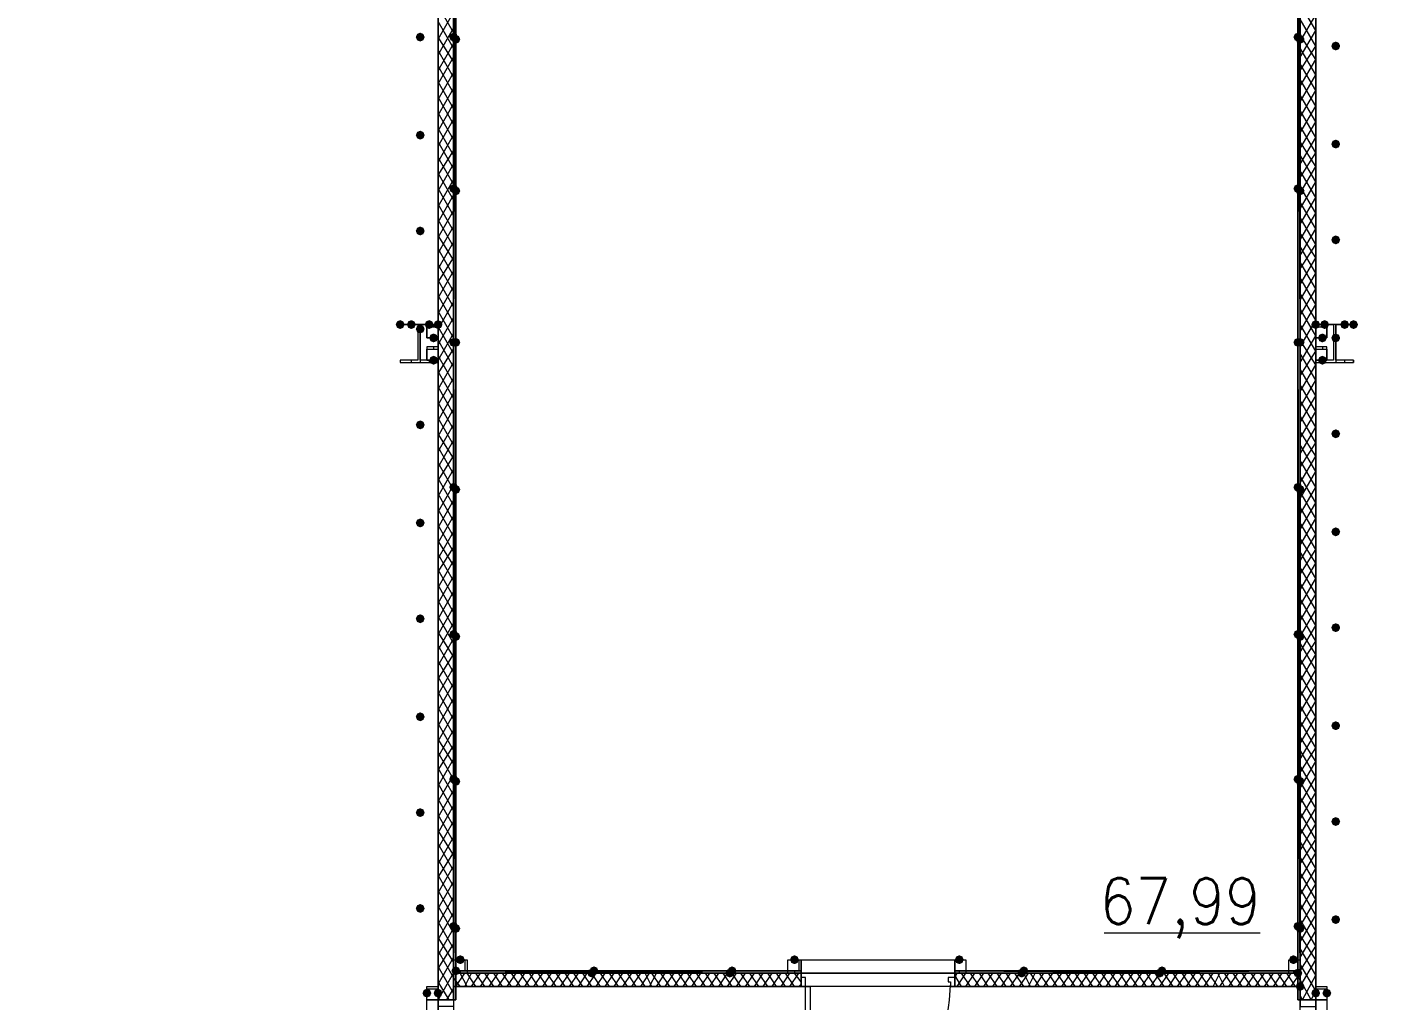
# Model space of a CAD drawing. Header units: millimetres. Extents: x 0 to 420, y 0 to 297.
# Drawn here: x 235.78 to 261.49, y 145.61 to 164.11 of the extents above; entities that cross this region are included whole.
import ezdxf

# ---------------------------------------------------------------- set-up
doc = ezdxf.new("R2010")
doc.units = ezdxf.units.MM
doc.styles.get("Standard").update_dxf_attribs({"font": 'STANDARD'})

msp = doc.modelspace()

# ---------------------------------------------------------------- hatches: boundary and pattern name
h = msp.add_hatch(color=7)
h.paths.add_polyline_path([(243.924667, 169.714333), (243.882333, 169.714333), (243.924667, 158.115)], flags=0)
h.paths.add_polyline_path([(243.882333, 169.714333), (243.924667, 158.115), (243.882333, 158.115)], flags=0)
h = msp.add_hatch(color=7)
h.paths.add_polyline_path([(259.969, 169.714333), (259.926667, 169.714333), (259.969, 158.115)], flags=0)
h.paths.add_polyline_path([(259.926667, 169.714333), (259.969, 158.115), (259.926667, 158.115)], flags=0)
for color, points in [(7, [(243.332, 163.914667), (243.307129, 163.854871), (243.247333, 163.83), (243.187537, 163.854871), (243.162667, 163.914667), (243.187537, 163.974462), (243.247333, 163.999333), (243.307129, 163.974463)]), (254, [(243.967, 163.914667), (243.942129, 163.854871), (243.882333, 163.83), (243.822538, 163.854871), (243.797667, 163.914667), (243.822537, 163.974462), (243.882333, 163.999333), (243.942129, 163.974463)]), (254, [(244.009333, 163.872333), (243.984463, 163.812537), (243.924667, 163.787667), (243.864871, 163.812537), (243.84, 163.872333), (243.864871, 163.932129), (243.924667, 163.957), (243.984462, 163.932129)]), (254, [(260.011333, 163.914667), (259.986463, 163.854871), (259.926667, 163.83), (259.866871, 163.854871), (259.842, 163.914667), (259.866871, 163.974462), (259.926667, 163.999333), (259.986462, 163.974463)]), (254, [(260.053667, 163.872333), (260.028796, 163.812537), (259.969, 163.787667), (259.909204, 163.812537), (259.884333, 163.872333), (259.909204, 163.932129), (259.969, 163.957), (260.028796, 163.932129)]), (7, [(260.731, 163.745333), (260.706129, 163.685537), (260.646333, 163.660667), (260.586538, 163.685537), (260.561667, 163.745333), (260.586537, 163.805129), (260.646333, 163.83), (260.706129, 163.805129)]), (7, [(243.332, 162.052), (243.307129, 161.992204), (243.247333, 161.967333), (243.187537, 161.992204), (243.162667, 162.052), (243.187537, 162.111796), (243.247333, 162.136667), (243.307129, 162.111796)]), (7, [(260.731, 161.882667), (260.706129, 161.822871), (260.646333, 161.798), (260.586538, 161.822871), (260.561667, 161.882667), (260.586537, 161.942462), (260.646333, 161.967333), (260.706129, 161.942463)]), (254, [(243.967, 161.036), (243.942129, 160.976204), (243.882333, 160.951333), (243.822538, 160.976204), (243.797667, 161.036), (243.822537, 161.095796), (243.882333, 161.120667), (243.942129, 161.095796)]), (254, [(244.009333, 160.993667), (243.984463, 160.933871), (243.924667, 160.909), (243.864871, 160.933871), (243.84, 160.993667), (243.864871, 161.053462), (243.924667, 161.078333), (243.984462, 161.053463)]), (254, [(260.011333, 161.036), (259.986463, 160.976204), (259.926667, 160.951333), (259.866871, 160.976204), (259.842, 161.036), (259.866871, 161.095796), (259.926667, 161.120667), (259.986462, 161.095796)]), (254, [(260.053667, 160.993667), (260.028796, 160.933871), (259.969, 160.909), (259.909204, 160.933871), (259.884333, 160.993667), (259.909204, 161.053462), (259.969, 161.078333), (260.028796, 161.053463)]), (7, [(243.332, 160.231667), (243.307129, 160.171871), (243.247333, 160.147), (243.187537, 160.171871), (243.162667, 160.231667), (243.187537, 160.291462), (243.247333, 160.316333), (243.307129, 160.291463)]), (7, [(260.731, 160.062333), (260.706129, 160.002537), (260.646333, 159.977667), (260.586538, 160.002537), (260.561667, 160.062333), (260.586537, 160.122129), (260.646333, 160.147), (260.706129, 160.122129)]), (7, [(242.951, 158.453667), (242.926129, 158.393871), (242.866333, 158.369), (242.806538, 158.393871), (242.781667, 158.453667), (242.806537, 158.513462), (242.866333, 158.538333), (242.926129, 158.513463)]), (7, [(243.162667, 158.453667), (243.137796, 158.393871), (243.078, 158.369), (243.018204, 158.393871), (242.993333, 158.453667), (243.018204, 158.513462), (243.078, 158.538333), (243.137796, 158.513463)]), (7, [(243.332, 158.369), (243.307129, 158.309204), (243.247333, 158.284333), (243.187537, 158.309204), (243.162667, 158.369), (243.187537, 158.428796), (243.247333, 158.453667), (243.307129, 158.428796)]), (7, [(243.501333, 158.453667), (243.476462, 158.393871), (243.416667, 158.369), (243.356871, 158.393871), (243.332, 158.453667), (243.356871, 158.513462), (243.416667, 158.538333), (243.476462, 158.513463)]), (7, [(243.670667, 158.453667), (243.645796, 158.393871), (243.586, 158.369), (243.526204, 158.393871), (243.501333, 158.453667), (243.526204, 158.513462), (243.586, 158.538333), (243.645796, 158.513463)]), (7, [(260.35, 158.453667), (260.325129, 158.393871), (260.265333, 158.369), (260.205537, 158.393871), (260.180667, 158.453667), (260.205537, 158.513462), (260.265333, 158.538333), (260.325129, 158.513463)]), (7, [(260.519333, 158.453667), (260.494463, 158.393871), (260.434667, 158.369), (260.374871, 158.393871), (260.35, 158.453667), (260.374871, 158.513462), (260.434667, 158.538333), (260.494462, 158.513463)]), (7, [(260.900333, 158.453667), (260.875462, 158.393871), (260.815667, 158.369), (260.755871, 158.393871), (260.731, 158.453667), (260.755871, 158.513462), (260.815667, 158.538333), (260.875462, 158.513463)]), (7, [(261.069667, 158.453667), (261.044796, 158.393871), (260.985, 158.369), (260.925204, 158.393871), (260.900333, 158.453667), (260.925204, 158.513462), (260.985, 158.538333), (261.044796, 158.513463)]), (7, [(243.586, 158.199667), (243.561129, 158.139871), (243.501333, 158.115), (243.441538, 158.139871), (243.416667, 158.199667), (243.441537, 158.259462), (243.501333, 158.284333), (243.561129, 158.259463)]), (254, [(243.967, 158.115), (243.942129, 158.055204), (243.882333, 158.030333), (243.822538, 158.055204), (243.797667, 158.115), (243.822537, 158.174796), (243.882333, 158.199667), (243.942129, 158.174796)]), (254, [(244.009333, 158.115), (243.984463, 158.055204), (243.924667, 158.030333), (243.864871, 158.055204), (243.84, 158.115), (243.864871, 158.174796), (243.924667, 158.199667), (243.984462, 158.174796)]), (254, [(244.009333, 158.115), (243.984463, 158.055204), (243.924667, 158.030333), (243.864871, 158.055204), (243.84, 158.115), (243.864871, 158.174796), (243.924667, 158.199667), (243.984462, 158.174796)]), (254, [(260.011333, 158.115), (259.986463, 158.055204), (259.926667, 158.030333), (259.866871, 158.055204), (259.842, 158.115), (259.866871, 158.174796), (259.926667, 158.199667), (259.986462, 158.174796)]), (254, [(260.053667, 158.115), (260.028796, 158.055204), (259.969, 158.030333), (259.909204, 158.055204), (259.884333, 158.115), (259.909204, 158.174796), (259.969, 158.199667), (260.028796, 158.174796)]), (254, [(260.053667, 158.115), (260.028796, 158.055204), (259.969, 158.030333), (259.909204, 158.055204), (259.884333, 158.115), (259.909204, 158.174796), (259.969, 158.199667), (260.028796, 158.174796)]), (7, [(260.477, 158.199667), (260.452129, 158.139871), (260.392333, 158.115), (260.332538, 158.139871), (260.307667, 158.199667), (260.332537, 158.259462), (260.392333, 158.284333), (260.452129, 158.259463)]), (7, [(260.731, 158.199667), (260.706129, 158.139871), (260.646333, 158.115), (260.586538, 158.139871), (260.561667, 158.199667), (260.586537, 158.259462), (260.646333, 158.284333), (260.706129, 158.259463)]), (7, [(243.586, 157.776333), (243.561129, 157.716537), (243.501333, 157.691667), (243.441538, 157.716537), (243.416667, 157.776333), (243.441537, 157.836129), (243.501333, 157.861), (243.561129, 157.836129)]), (7, [(260.477, 157.776333), (260.452129, 157.716537), (260.392333, 157.691667), (260.332538, 157.716537), (260.307667, 157.776333), (260.332537, 157.836129), (260.392333, 157.861), (260.452129, 157.836129)]), (7, [(243.332, 156.548667), (243.307129, 156.488871), (243.247333, 156.464), (243.187537, 156.488871), (243.162667, 156.548667), (243.187537, 156.608462), (243.247333, 156.633333), (243.307129, 156.608463)]), (7, [(260.731, 156.379333), (260.706129, 156.319538), (260.646333, 156.294667), (260.586538, 156.319538), (260.561667, 156.379333), (260.586537, 156.439129), (260.646333, 156.464), (260.706129, 156.439129)]), (254, [(243.967, 155.363333), (243.942129, 155.303537), (243.882333, 155.278667), (243.822538, 155.303537), (243.797667, 155.363333), (243.822537, 155.423129), (243.882333, 155.448), (243.942129, 155.423129)]), (254, [(244.009333, 155.321), (243.984463, 155.261204), (243.924667, 155.236333), (243.864871, 155.261204), (243.84, 155.321), (243.864871, 155.380796), (243.924667, 155.405667), (243.984462, 155.380796)]), (254, [(260.011333, 155.363333), (259.986463, 155.303537), (259.926667, 155.278667), (259.866871, 155.303537), (259.842, 155.363333), (259.866871, 155.423129), (259.926667, 155.448), (259.986462, 155.423129)]), (254, [(260.053667, 155.321), (260.028796, 155.261204), (259.969, 155.236333), (259.909204, 155.261204), (259.884333, 155.321), (259.909204, 155.380796), (259.969, 155.405667), (260.028796, 155.380796)]), (7, [(243.332, 154.686), (243.307129, 154.626204), (243.247333, 154.601333), (243.187537, 154.626204), (243.162667, 154.686), (243.187537, 154.745796), (243.247333, 154.770667), (243.307129, 154.745796)]), (7, [(260.731, 154.516667), (260.706129, 154.456871), (260.646333, 154.432), (260.586538, 154.456871), (260.561667, 154.516667), (260.586537, 154.576462), (260.646333, 154.601333), (260.706129, 154.576463)]), (7, [(243.332, 152.865667), (243.307129, 152.805871), (243.247333, 152.781), (243.187537, 152.805871), (243.162667, 152.865667), (243.187537, 152.925462), (243.247333, 152.950333), (243.307129, 152.925463)]), (7, [(260.731, 152.696333), (260.706129, 152.636537), (260.646333, 152.611667), (260.586538, 152.636537), (260.561667, 152.696333), (260.586537, 152.756129), (260.646333, 152.781), (260.706129, 152.756129)]), (254, [(243.967, 152.569333), (243.942129, 152.509537), (243.882333, 152.484667), (243.822538, 152.509537), (243.797667, 152.569333), (243.822537, 152.629129), (243.882333, 152.654), (243.942129, 152.629129)]), (254, [(244.009333, 152.527), (243.984463, 152.467204), (243.924667, 152.442333), (243.864871, 152.467204), (243.84, 152.527), (243.864871, 152.586796), (243.924667, 152.611667), (243.984462, 152.586796)]), (254, [(260.011333, 152.569333), (259.986463, 152.509537), (259.926667, 152.484667), (259.866871, 152.509537), (259.842, 152.569333), (259.866871, 152.629129), (259.926667, 152.654), (259.986462, 152.629129)]), (254, [(260.053667, 152.527), (260.028796, 152.467204), (259.969, 152.442333), (259.909204, 152.467204), (259.884333, 152.527), (259.909204, 152.586796), (259.969, 152.611667), (260.028796, 152.586796)]), (7, [(243.332, 151.003), (243.307129, 150.943204), (243.247333, 150.918333), (243.187537, 150.943204), (243.162667, 151.003), (243.187537, 151.062796), (243.247333, 151.087667), (243.307129, 151.062796)]), (7, [(260.731, 150.833667), (260.706129, 150.773871), (260.646333, 150.749), (260.586538, 150.773871), (260.561667, 150.833667), (260.586537, 150.893462), (260.646333, 150.918333), (260.706129, 150.893463)]), (254, [(243.967, 149.817667), (243.942129, 149.757871), (243.882333, 149.733), (243.822538, 149.757871), (243.797667, 149.817667), (243.822537, 149.877462), (243.882333, 149.902333), (243.942129, 149.877463)]), (254, [(260.011333, 149.817667), (259.986463, 149.757871), (259.926667, 149.733), (259.866871, 149.757871), (259.842, 149.817667), (259.866871, 149.877462), (259.926667, 149.902333), (259.986462, 149.877463)]), (254, [(244.009333, 149.775333), (243.984463, 149.715537), (243.924667, 149.690667), (243.864871, 149.715537), (243.84, 149.775333), (243.864871, 149.835129), (243.924667, 149.86), (243.984462, 149.835129)]), (254, [(260.053667, 149.775333), (260.028796, 149.715537), (259.969, 149.690667), (259.909204, 149.715537), (259.884333, 149.775333), (259.909204, 149.835129), (259.969, 149.86), (260.028796, 149.835129)]), (7, [(243.332, 149.182667), (243.307129, 149.122871), (243.247333, 149.098), (243.187537, 149.122871), (243.162667, 149.182667), (243.187537, 149.242462), (243.247333, 149.267333), (243.307129, 149.242463)]), (7, [(260.731, 149.013333), (260.706129, 148.953537), (260.646333, 148.928667), (260.586538, 148.953537), (260.561667, 149.013333), (260.586537, 149.073129), (260.646333, 149.098), (260.706129, 149.073129)]), (7, [(243.332, 147.362333), (243.307129, 147.302537), (243.247333, 147.277667), (243.187537, 147.302537), (243.162667, 147.362333), (243.187537, 147.422129), (243.247333, 147.447), (243.307129, 147.422129)]), (254, [(243.967, 147.023667), (243.942129, 146.963871), (243.882333, 146.939), (243.822538, 146.963871), (243.797667, 147.023667), (243.822537, 147.083462), (243.882333, 147.108333), (243.942129, 147.083463)]), (254, [(244.009333, 146.981333), (243.984463, 146.921537), (243.924667, 146.896667), (243.864871, 146.921537), (243.84, 146.981333), (243.864871, 147.041129), (243.924667, 147.066), (243.984462, 147.041129)]), (254, [(260.011333, 147.023667), (259.986463, 146.963871), (259.926667, 146.939), (259.866871, 146.963871), (259.842, 147.023667), (259.866871, 147.083462), (259.926667, 147.108333), (259.986462, 147.083463)]), (254, [(260.053667, 146.981333), (260.028796, 146.921537), (259.969, 146.896667), (259.909204, 146.921537), (259.884333, 146.981333), (259.909204, 147.041129), (259.969, 147.066), (260.028796, 147.041129)]), (7, [(260.731, 147.150667), (260.706129, 147.090871), (260.646333, 147.066), (260.586538, 147.090871), (260.561667, 147.150667), (260.586537, 147.210462), (260.646333, 147.235333), (260.706129, 147.210463)]), (7, [(244.094, 146.388667), (244.069129, 146.328871), (244.009333, 146.304), (243.949538, 146.328871), (243.924667, 146.388667), (243.949537, 146.448462), (244.009333, 146.473333), (244.069129, 146.448463)]), (7, [(250.444, 146.388667), (250.419129, 146.328871), (250.359333, 146.304), (250.299537, 146.328871), (250.274667, 146.388667), (250.299537, 146.448462), (250.359333, 146.473333), (250.419129, 146.448463)]), (7, [(253.576667, 146.388667), (253.551796, 146.328871), (253.492, 146.304), (253.432204, 146.328871), (253.407333, 146.388667), (253.432204, 146.448462), (253.492, 146.473333), (253.551796, 146.448463)]), (7, [(259.926667, 146.388667), (259.901796, 146.328871), (259.842, 146.304), (259.782204, 146.328871), (259.757333, 146.388667), (259.782204, 146.448462), (259.842, 146.473333), (259.901796, 146.448463)]), (254, [(244.009333, 146.177), (243.984463, 146.117204), (243.924667, 146.092333), (243.864871, 146.117204), (243.84, 146.177), (243.864871, 146.236796), (243.924667, 146.261667), (243.984462, 146.236796)]), (254, [(244.009333, 146.177), (243.984463, 146.117204), (243.924667, 146.092333), (243.864871, 146.117204), (243.84, 146.177), (243.864871, 146.236796), (243.924667, 146.261667), (243.984462, 146.236796)]), (254, [(246.591667, 146.134667), (246.566796, 146.074871), (246.507, 146.05), (246.447204, 146.074871), (246.422333, 146.134667), (246.447204, 146.194462), (246.507, 146.219333), (246.566796, 146.194463)]), (254, [(246.634, 146.177), (246.609129, 146.117204), (246.549333, 146.092333), (246.489537, 146.117204), (246.464667, 146.177), (246.489537, 146.236796), (246.549333, 146.261667), (246.609129, 146.236796)]), (254, [(249.216333, 146.134667), (249.191462, 146.074871), (249.131667, 146.05), (249.071871, 146.074871), (249.047, 146.134667), (249.071871, 146.194462), (249.131667, 146.219333), (249.191462, 146.194463)]), (254, [(249.258667, 146.177), (249.233796, 146.117204), (249.174, 146.092333), (249.114204, 146.117204), (249.089333, 146.177), (249.114204, 146.236796), (249.174, 146.261667), (249.233796, 146.236796)]), (254, [(254.762, 146.134667), (254.737129, 146.074871), (254.677333, 146.05), (254.617538, 146.074871), (254.592667, 146.134667), (254.617537, 146.194462), (254.677333, 146.219333), (254.737129, 146.194463)]), (254, [(254.804333, 146.177), (254.779462, 146.117204), (254.719667, 146.092333), (254.659871, 146.117204), (254.635, 146.177), (254.659871, 146.236796), (254.719667, 146.261667), (254.779462, 146.236796)]), (254, [(257.386667, 146.134667), (257.361796, 146.074871), (257.302, 146.05), (257.242204, 146.074871), (257.217333, 146.134667), (257.242204, 146.194462), (257.302, 146.219333), (257.361796, 146.194463)]), (254, [(257.429, 146.177), (257.404129, 146.117204), (257.344333, 146.092333), (257.284538, 146.117204), (257.259667, 146.177), (257.284537, 146.236796), (257.344333, 146.261667), (257.404129, 146.236796)]), (254, [(260.011333, 146.134667), (259.986463, 146.074871), (259.926667, 146.05), (259.866871, 146.074871), (259.842, 146.134667), (259.866871, 146.194462), (259.926667, 146.219333), (259.986462, 146.194463)]), (254, [(260.011333, 146.134667), (259.986463, 146.074871), (259.926667, 146.05), (259.866871, 146.074871), (259.842, 146.134667), (259.866871, 146.194462), (259.926667, 146.219333), (259.986462, 146.194463)]), (7, [(243.459, 145.753667), (243.434129, 145.693871), (243.374333, 145.669), (243.314538, 145.693871), (243.289667, 145.753667), (243.314537, 145.813462), (243.374333, 145.838333), (243.434129, 145.813463)]), (7, [(243.670667, 145.753667), (243.645796, 145.693871), (243.586, 145.669), (243.526204, 145.693871), (243.501333, 145.753667), (243.526204, 145.813462), (243.586, 145.838333), (243.645796, 145.813463)]), (7, [(260.053667, 145.880667), (260.028796, 145.820871), (259.969, 145.796), (259.909204, 145.820871), (259.884333, 145.880667), (259.909204, 145.940462), (259.969, 145.965333), (260.028796, 145.940463)]), (7, [(260.35, 145.753667), (260.325129, 145.693871), (260.265333, 145.669), (260.205537, 145.693871), (260.180667, 145.753667), (260.205537, 145.813462), (260.265333, 145.838333), (260.325129, 145.813463)]), (7, [(260.561667, 145.753667), (260.536796, 145.693871), (260.477, 145.669), (260.417204, 145.693871), (260.392333, 145.753667), (260.417204, 145.813462), (260.477, 145.838333), (260.536796, 145.813463)])]:
    msp.add_hatch(color=color).paths.add_polyline_path(points, flags=0)
h = msp.add_hatch(color=7)
h.paths.add_polyline_path([(243.924667, 158.115), (243.882333, 158.115), (243.924667, 145.626667)], flags=0)
h.paths.add_polyline_path([(243.882333, 158.115), (243.924667, 145.626667), (243.882333, 145.626667)], flags=0)
h = msp.add_hatch(color=7)
h.paths.add_polyline_path([(259.969, 158.115), (259.926667, 158.115), (259.969, 145.626667)], flags=0)
h.paths.add_polyline_path([(259.926667, 158.115), (259.969, 145.626667), (259.926667, 145.626667)], flags=0)
h = msp.add_hatch(color=7)
h.paths.add_polyline_path([(250.486333, 146.177), (243.924667, 146.177), (250.486333, 146.134667)], flags=0)
h.paths.add_polyline_path([(243.924667, 146.177), (250.486333, 146.134667), (243.924667, 146.134667)], flags=0)
h = msp.add_hatch(color=7)
h.paths.add_polyline_path([(259.926667, 146.177), (253.407333, 146.177), (259.926667, 146.134667)], flags=0)
h.paths.add_polyline_path([(253.407333, 146.177), (259.926667, 146.134667), (253.407333, 146.134667)], flags=0)

# ---------------------------------------------------------------- linework, layer by layer
at = {"color": 8, "lineweight": 0}
for points in [[(122.131667, 187.452), (122.131667, 140.377333), (243.586, 140.377333), (243.586, 187.452)], [(381.719667, 140.377333), (381.719667, 187.452), (260.265333, 187.452), (260.265333, 140.377333)], [(243.882333, 145.880667), (243.882333, 136.525), (259.969, 136.525), (259.969, 145.880667)]]:
    msp.add_lwpolyline(points, close=True, dxfattribs=at)
at = {"color": 7, "lineweight": 0}
for points in [[(243.586, 182.160333), (243.586, 145.626667)], [(260.265333, 145.626667), (260.265333, 182.160333)], [(243.882333, 146.134667), (243.882333, 181.652333)], [(259.969, 181.652333), (259.969, 146.134667)], [(243.924667, 169.714333), (243.924667, 158.115), (243.882333, 169.714333), (243.882333, 158.115)], [(259.969, 158.115), (259.969, 169.714333), (259.969, 158.115), (259.926667, 169.714333)], [(260.265333, 164.041667), (259.969, 164.549667)], [(243.882333, 163.999333), (243.586, 164.507333)], [(243.586, 163.872333), (243.882333, 164.380333)], [(259.969, 163.83), (260.265333, 164.338)], [(243.882333, 163.703), (243.586, 164.211)], [(243.586, 163.576), (243.882333, 164.084)], [(260.265333, 163.745333), (259.969, 164.253333)], [(259.969, 163.533667), (260.265333, 164.041667)], [(243.882333, 163.449), (243.586, 163.914667)], [(243.586, 163.279667), (243.882333, 163.787667)], [(260.265333, 163.491333), (259.969, 163.957)], [(243.882333, 163.152667), (243.586, 163.660667)], [(243.586, 163.025667), (243.882333, 163.533667)], [(259.969, 163.279667), (260.265333, 163.745333)], [(260.265333, 163.195), (259.969, 163.703)], [(243.882333, 162.856333), (243.586, 163.364333)], [(259.969, 162.983333), (260.265333, 163.491333)], [(260.265333, 162.898667), (259.969, 163.406667)], [(243.586, 162.729333), (243.882333, 163.237333)], [(243.882333, 162.56), (243.586, 163.068)], [(259.969, 162.687), (260.265333, 163.195)], [(260.265333, 162.602333), (259.969, 163.110333)], [(243.586, 162.433), (243.882333, 162.941)], [(243.882333, 162.263667), (243.586, 162.771667)], [(259.969, 162.390667), (260.265333, 162.898667)], [(260.265333, 162.306), (259.969, 162.814)], [(243.586, 162.136667), (243.882333, 162.644667)], [(259.969, 162.094333), (260.265333, 162.602333)], [(260.265333, 162.009667), (259.969, 162.517667)], [(243.882333, 161.967333), (243.586, 162.475333)], [(243.586, 161.840333), (243.882333, 162.348333)], [(259.969, 161.798), (260.265333, 162.306)], [(243.882333, 161.671), (243.586, 162.179)], [(243.586, 161.544), (243.882333, 162.052)], [(260.265333, 161.713333), (259.969, 162.221333)], [(259.969, 161.501667), (260.265333, 162.009667)], [(243.882333, 161.417), (243.586, 161.925)], [(243.586, 161.29), (243.882333, 161.755667)], [(260.265333, 161.459333), (259.969, 161.925)], [(243.882333, 161.120667), (243.586, 161.628667)], [(243.586, 160.993667), (243.882333, 161.501667)], [(259.969, 161.247667), (260.265333, 161.713333)], [(260.265333, 161.163), (259.969, 161.671)], [(243.882333, 160.824333), (243.586, 161.332333)], [(259.969, 160.951333), (260.265333, 161.459333)], [(260.265333, 160.866667), (259.969, 161.374667)], [(243.586, 160.697333), (243.882333, 161.205333)], [(243.882333, 160.528), (243.586, 161.036)], [(259.969, 160.655), (260.265333, 161.163)], [(260.265333, 160.570333), (259.969, 161.078333)], [(243.586, 160.401), (243.882333, 160.909)], [(243.882333, 160.231667), (243.586, 160.739667)], [(259.969, 160.358667), (260.265333, 160.866667)], [(260.265333, 160.274), (259.969, 160.782)], [(243.586, 160.104667), (243.882333, 160.612667)], [(243.882333, 159.935333), (243.586, 160.443333)], [(259.969, 160.062333), (260.265333, 160.570333)], [(260.265333, 159.977667), (259.969, 160.485667)], [(243.586, 159.808333), (243.882333, 160.316333)], [(259.969, 159.766), (260.265333, 160.274)], [(260.265333, 159.723667), (259.969, 160.189333)], [(243.882333, 159.681333), (243.586, 160.147)], [(243.586, 159.512), (243.882333, 160.02)], [(259.969, 159.512), (260.265333, 159.977667)], [(260.265333, 159.427333), (259.969, 159.935333)], [(243.882333, 159.385), (243.586, 159.893)], [(243.586, 159.258), (243.882333, 159.723667)], [(259.969, 159.215667), (260.265333, 159.723667)], [(243.882333, 159.088667), (243.586, 159.596667)], [(243.586, 158.961667), (243.882333, 159.469667)], [(260.265333, 159.131), (259.969, 159.639)], [(259.969, 158.919333), (260.265333, 159.427333)], [(243.882333, 158.792333), (243.586, 159.300333)], [(243.586, 158.665333), (243.882333, 159.173333)], [(260.265333, 158.834667), (259.969, 159.342667)], [(243.882333, 158.496), (243.586, 159.004)], [(259.969, 158.623), (260.265333, 159.131)], [(260.265333, 158.538333), (259.969, 159.046333)], [(243.586, 158.369), (243.882333, 158.877)], [(243.882333, 158.199667), (243.586, 158.707667)], [(259.969, 158.326667), (260.265333, 158.834667)], [(260.265333, 158.242), (259.969, 158.75)], [(243.247333, 158.453667), (243.247333, 157.734)], [(243.501333, 158.453667), (243.501333, 158.411333)], [(243.586, 158.072667), (243.882333, 158.580667)], [(243.882333, 157.903333), (243.586, 158.411333)], [(259.969, 158.030333), (260.265333, 158.538333)], [(260.265333, 157.945667), (259.969, 158.453667)], [(260.392333, 158.453667), (260.392333, 158.411333)], [(260.646333, 158.453667), (260.646333, 157.734)], [(243.586, 157.776333), (243.882333, 158.284333)], [(243.882333, 157.649333), (243.586, 158.157333)], [(259.969, 157.734), (260.265333, 158.242)], [(260.265333, 157.691667), (259.969, 158.157333)], [(243.501333, 158.030333), (243.501333, 157.988)], [(243.586, 157.522333), (243.882333, 157.988)], [(243.924667, 158.115), (243.924667, 145.626667), (243.882333, 158.115), (243.882333, 145.626667)], [(259.969, 145.626667), (259.969, 158.115), (259.969, 145.626667), (259.926667, 158.115)], [(259.969, 157.48), (260.265333, 157.945667)], [(260.265333, 157.395333), (259.969, 157.903333)], [(260.392333, 158.030333), (260.392333, 157.988)], [(242.866333, 157.776333), (242.866333, 157.734)], [(243.078, 157.776333), (243.078, 157.734)], [(243.416667, 157.776333), (243.416667, 157.734)], [(243.882333, 157.353), (243.586, 157.861)], [(243.586, 157.776333), (243.586, 157.734)], [(243.586, 157.226), (243.882333, 157.734)], [(259.969, 157.183667), (260.265333, 157.691667)], [(260.265333, 157.099), (259.969, 157.607)], [(260.265333, 157.776333), (260.265333, 157.734)], [(260.434667, 157.776333), (260.434667, 157.734)], [(260.815667, 157.776333), (260.815667, 157.734)], [(260.985, 157.776333), (260.985, 157.734)], [(243.882333, 157.056667), (243.586, 157.564667)], [(243.586, 156.929667), (243.882333, 157.437667)], [(259.969, 156.887333), (260.265333, 157.395333)], [(243.882333, 156.760333), (243.586, 157.268333)], [(243.586, 156.633333), (243.882333, 157.141333)], [(260.265333, 156.802667), (259.969, 157.310667)], [(259.969, 156.591), (260.265333, 157.099)], [(243.882333, 156.464), (243.586, 156.972)], [(243.586, 156.337), (243.882333, 156.845)], [(260.265333, 156.506333), (259.969, 157.014333)], [(243.882333, 156.167667), (243.586, 156.675667)], [(259.969, 156.294667), (260.265333, 156.802667)], [(260.265333, 156.21), (259.969, 156.718)], [(243.586, 156.040667), (243.882333, 156.548667)], [(243.882333, 155.913667), (243.586, 156.379333)], [(259.969, 155.998333), (260.265333, 156.506333)], [(260.265333, 155.956), (259.969, 156.421667)], [(243.586, 155.744333), (243.882333, 156.252333)], [(243.882333, 155.617333), (243.586, 156.125333)], [(259.969, 155.744333), (260.265333, 156.21)], [(260.265333, 155.659667), (259.969, 156.167667)], [(243.586, 155.490333), (243.882333, 155.956)], [(243.882333, 155.321), (243.586, 155.829)], [(259.969, 155.448), (260.265333, 155.956)], [(260.265333, 155.363333), (259.969, 155.871333)], [(243.586, 155.194), (243.882333, 155.702)], [(259.969, 155.151667), (260.265333, 155.659667)], [(260.265333, 155.067), (259.969, 155.575)], [(243.882333, 155.024667), (243.586, 155.532667)], [(243.586, 154.897667), (243.882333, 155.405667)], [(259.969, 154.855333), (260.265333, 155.363333)], [(243.882333, 154.728333), (243.586, 155.236333)], [(243.586, 154.601333), (243.882333, 155.109333)], [(260.265333, 154.770667), (259.969, 155.278667)], [(259.969, 154.559), (260.265333, 155.067)], [(243.882333, 154.432), (243.586, 154.94)], [(243.586, 154.305), (243.882333, 154.813)], [(260.265333, 154.474333), (259.969, 154.982333)], [(243.882333, 154.135667), (243.586, 154.643667)], [(259.969, 154.262667), (260.265333, 154.770667)], [(260.265333, 154.178), (259.969, 154.686)], [(243.586, 154.008667), (243.882333, 154.516667)], [(243.882333, 153.881667), (243.586, 154.347333)], [(259.969, 153.966333), (260.265333, 154.474333)], [(260.265333, 153.924), (259.969, 154.389667)], [(243.586, 153.754667), (243.882333, 154.220333)], [(243.882333, 153.585333), (243.586, 154.093333)], [(259.969, 153.712333), (260.265333, 154.178)], [(260.265333, 153.627667), (259.969, 154.135667)], [(243.586, 153.458333), (243.882333, 153.966333)], [(243.882333, 153.289), (243.586, 153.797)], [(259.969, 153.416), (260.265333, 153.924)], [(260.265333, 153.331333), (259.969, 153.839333)], [(243.586, 153.162), (243.882333, 153.67)], [(243.882333, 152.992667), (243.586, 153.500667)], [(259.969, 153.119667), (260.265333, 153.627667)], [(260.265333, 153.035), (259.969, 153.543)], [(243.586, 152.865667), (243.882333, 153.373667)], [(259.969, 152.823333), (260.265333, 153.331333)], [(260.265333, 152.738667), (259.969, 153.246667)], [(243.882333, 152.696333), (243.586, 153.204333)], [(243.586, 152.569333), (243.882333, 153.077333)], [(259.969, 152.527), (260.265333, 153.035)], [(243.882333, 152.4), (243.586, 152.908)], [(243.586, 152.273), (243.882333, 152.781)], [(260.265333, 152.442333), (259.969, 152.950333)], [(259.969, 152.230667), (260.265333, 152.738667)], [(243.882333, 152.146), (243.586, 152.611667)], [(243.586, 151.976667), (243.882333, 152.484667)], [(260.265333, 152.188333), (259.969, 152.654)], [(243.882333, 151.849667), (243.586, 152.357667)], [(259.969, 151.976667), (260.265333, 152.442333)], [(260.265333, 151.892), (259.969, 152.4)], [(243.586, 151.722667), (243.882333, 152.188333)], [(243.882333, 151.553333), (243.586, 152.061333)], [(259.969, 151.680333), (260.265333, 152.188333)], [(260.265333, 151.595667), (259.969, 152.103667)], [(243.586, 151.426333), (243.882333, 151.934333)], [(243.882333, 151.257), (243.586, 151.765)], [(259.969, 151.384), (260.265333, 151.892)], [(260.265333, 151.299333), (259.969, 151.807333)], [(243.586, 151.13), (243.882333, 151.638)], [(243.882333, 150.960667), (243.586, 151.468667)], [(259.969, 151.087667), (260.265333, 151.595667)], [(260.265333, 151.003), (259.969, 151.511)], [(243.586, 150.833667), (243.882333, 151.341667)], [(259.969, 150.791333), (260.265333, 151.299333)], [(260.265333, 150.706667), (259.969, 151.214667)], [(243.882333, 150.664333), (243.586, 151.172333)], [(243.586, 150.537333), (243.882333, 151.045333)], [(259.969, 150.495), (260.265333, 151.003)], [(243.882333, 150.368), (243.586, 150.876)], [(243.586, 150.241), (243.882333, 150.749)], [(260.265333, 150.410333), (259.969, 150.918333)], [(259.969, 150.198667), (260.265333, 150.706667)], [(243.882333, 150.114), (243.586, 150.579667)], [(243.586, 149.987), (243.882333, 150.452667)], [(260.265333, 150.156333), (259.969, 150.622)], [(259.969, 149.944667), (260.265333, 150.410333)], [(243.882333, 149.817667), (243.586, 150.325667)], [(243.586, 149.690667), (243.882333, 150.198667)], [(260.265333, 149.86), (259.969, 150.368)], [(259.969, 149.648333), (260.265333, 150.156333)], [(243.882333, 149.521333), (243.586, 150.029333)], [(243.586, 149.394333), (243.882333, 149.902333)], [(260.265333, 149.563667), (259.969, 150.071667)], [(243.882333, 149.225), (243.586, 149.733)], [(259.969, 149.352), (260.265333, 149.86)], [(260.265333, 149.267333), (259.969, 149.775333)], [(243.586, 149.098), (243.882333, 149.606)], [(243.882333, 148.928667), (243.586, 149.436667)], [(259.969, 149.055667), (260.265333, 149.563667)], [(260.265333, 148.971), (259.969, 149.479)], [(243.586, 148.801667), (243.882333, 149.309667)], [(243.882333, 148.632333), (243.586, 149.140333)], [(259.969, 148.759333), (260.265333, 149.267333)], [(260.265333, 148.674667), (259.969, 149.182667)], [(243.586, 148.505333), (243.882333, 149.013333)], [(259.969, 148.463), (260.265333, 148.971)], [(260.265333, 148.420667), (259.969, 148.886333)], [(243.882333, 148.378333), (243.586, 148.844)], [(243.586, 148.209), (243.882333, 148.717)], [(259.969, 148.209), (260.265333, 148.674667)], [(260.265333, 148.124333), (259.969, 148.632333)], [(243.882333, 148.082), (243.586, 148.59)], [(243.586, 147.955), (243.882333, 148.420667)], [(259.969, 147.912667), (260.265333, 148.420667)], [(243.882333, 147.785667), (243.586, 148.293667)], [(243.586, 147.658667), (243.882333, 148.166667)], [(260.265333, 147.828), (259.969, 148.336)], [(259.969, 147.616333), (260.265333, 148.124333)], [(243.882333, 147.489333), (243.586, 147.997333)], [(243.586, 147.362333), (243.882333, 147.870333)], [(260.265333, 147.531667), (259.969, 148.039667)], [(243.882333, 147.193), (243.586, 147.701)], [(259.969, 147.32), (260.265333, 147.828)], [(260.265333, 147.235333), (259.969, 147.743333)], [(243.586, 147.066), (243.882333, 147.574)], [(243.882333, 146.896667), (243.586, 147.404667)], [(259.969, 147.023667), (260.265333, 147.531667)], [(260.265333, 146.939), (259.969, 147.447)], [(243.586, 146.769667), (243.882333, 147.277667)], [(243.882333, 146.600333), (243.586, 147.108333)], [(259.969, 146.727333), (260.265333, 147.235333)], [(260.265333, 146.642667), (259.969, 147.150667)], [(243.586, 146.473333), (243.882333, 146.981333)], [(243.882333, 146.346333), (243.586, 146.812)], [(256.243667, 146.896667), (259.207, 146.896667)], [(259.969, 146.431), (260.265333, 146.939)], [(260.265333, 146.388667), (259.969, 146.854333)], [(243.586, 146.219333), (243.882333, 146.685)], [(243.882333, 146.05), (243.586, 146.558)], [(259.969, 146.177), (260.265333, 146.642667)], [(260.265333, 146.092333), (259.969, 146.600333)], [(243.586, 145.923), (243.882333, 146.431)], [(250.486333, 146.261667), (250.486333, 146.388667), (251.925667, 146.388667)], [(251.925667, 146.388667), (253.407333, 146.388667), (253.407333, 146.261667)], [(259.969, 145.880667), (260.265333, 146.388667)], [(260.265333, 145.796), (259.969, 146.304)], [(243.882333, 145.753667), (243.586, 146.261667)], [(243.586, 145.626667), (243.882333, 146.134667)], [(243.882333, 146.134667), (243.924667, 146.134667)], [(250.486333, 146.134667), (243.882333, 146.134667)], [(244.009333, 145.880667), (243.882333, 146.05)], [(250.486333, 146.177), (243.924667, 146.177), (250.486333, 146.177), (243.924667, 146.134667)], [(243.924667, 145.880667), (244.094, 146.134667)], [(244.009333, 146.177), (244.009333, 146.134667)], [(244.136333, 145.880667), (244.009333, 146.134667)], [(244.094, 145.880667), (244.221, 146.134667)], [(244.305667, 145.880667), (244.136333, 146.134667)], [(244.221, 145.880667), (244.390333, 146.134667)], [(244.475, 145.880667), (244.305667, 146.134667)], [(244.390333, 145.880667), (244.559667, 146.134667)], [(244.644333, 145.880667), (244.475, 146.134667)], [(244.559667, 145.880667), (244.729, 146.134667)], [(244.813667, 145.880667), (244.644333, 146.134667)], [(244.729, 145.880667), (244.898333, 146.134667)], [(244.983, 145.880667), (244.813667, 146.134667)], [(244.898333, 145.880667), (245.067667, 146.134667)], [(245.152333, 145.880667), (244.983, 146.134667)], [(245.067667, 145.880667), (245.237, 146.134667)], [(245.321667, 145.880667), (245.152333, 146.134667)], [(245.237, 145.880667), (245.406333, 146.134667)], [(245.491, 145.880667), (245.321667, 146.134667)], [(245.406333, 145.880667), (245.575667, 146.134667)], [(245.660333, 145.880667), (245.491, 146.134667)], [(245.575667, 145.880667), (245.745, 146.134667)], [(245.829667, 145.880667), (245.660333, 146.134667)], [(245.745, 145.880667), (245.914333, 146.134667)], [(245.999, 145.880667), (245.829667, 146.134667)], [(245.914333, 145.880667), (246.083667, 146.134667)], [(246.168333, 145.880667), (245.999, 146.134667)], [(246.083667, 145.880667), (246.253, 146.134667)], [(246.337667, 145.880667), (246.168333, 146.134667)], [(246.253, 145.880667), (246.422333, 146.134667)], [(246.507, 145.880667), (246.337667, 146.134667)], [(246.422333, 145.880667), (246.591667, 146.134667)], [(246.676333, 145.880667), (246.507, 146.134667)], [(246.591667, 145.880667), (246.761, 146.134667)], [(246.845667, 145.880667), (246.676333, 146.134667)], [(246.761, 145.880667), (246.930333, 146.134667)], [(247.015, 145.880667), (246.845667, 146.134667)], [(246.930333, 145.880667), (247.099667, 146.134667)], [(247.184333, 145.880667), (247.015, 146.134667)], [(247.099667, 145.880667), (247.269, 146.134667)], [(247.353667, 145.880667), (247.184333, 146.134667)], [(247.269, 145.880667), (247.438333, 146.134667)], [(247.523, 145.880667), (247.353667, 146.134667)], [(247.438333, 145.880667), (247.607667, 146.134667)], [(247.65, 145.880667), (247.523, 146.134667)], [(247.607667, 145.880667), (247.734667, 146.134667)], [(247.819333, 145.880667), (247.65, 146.134667)], [(247.734667, 145.880667), (247.904, 146.134667)], [(247.988667, 145.880667), (247.819333, 146.134667)], [(247.904, 145.880667), (248.073333, 146.134667)], [(248.158, 145.880667), (247.988667, 146.134667)], [(248.073333, 145.880667), (248.242667, 146.134667)], [(248.327333, 145.880667), (248.158, 146.134667)], [(248.242667, 145.880667), (248.412, 146.134667)], [(248.496667, 145.880667), (248.327333, 146.134667)], [(248.412, 145.880667), (248.581333, 146.134667)], [(248.666, 145.880667), (248.496667, 146.134667)], [(248.581333, 145.880667), (248.750667, 146.134667)], [(248.835333, 145.880667), (248.666, 146.134667)], [(248.750667, 145.880667), (248.92, 146.134667)], [(249.004667, 145.880667), (248.835333, 146.134667)], [(248.92, 145.880667), (249.089333, 146.134667)], [(249.174, 145.880667), (249.004667, 146.134667)], [(249.089333, 145.880667), (249.258667, 146.134667)], [(249.343333, 145.880667), (249.174, 146.134667)], [(249.258667, 145.880667), (249.428, 146.134667)], [(249.512667, 145.880667), (249.343333, 146.134667)], [(249.428, 145.880667), (249.597333, 146.134667)], [(249.682, 145.880667), (249.512667, 146.134667)], [(249.597333, 145.880667), (249.766667, 146.134667)], [(249.851333, 145.880667), (249.682, 146.134667)], [(249.766667, 145.880667), (249.936, 146.134667)], [(250.020667, 145.880667), (249.851333, 146.134667)], [(249.936, 145.880667), (250.105333, 146.134667)], [(250.19, 145.880667), (250.020667, 146.134667)], [(250.105333, 145.880667), (250.274667, 146.134667)], [(250.359333, 145.880667), (250.19, 146.134667)], [(250.274667, 145.880667), (250.444, 146.134667)], [(250.359333, 146.177), (250.359333, 146.134667)], [(250.486333, 145.965333), (250.359333, 146.134667)], [(251.925667, 146.134667), (250.486333, 146.134667), (250.486333, 146.261667)], [(250.486333, 145.880667), (250.486333, 146.05), (250.486333, 146.134667)], [(250.486333, 146.134667), (250.486333, 146.05), (250.486333, 145.880667), (250.486333, 146.05)], [(253.407333, 146.261667), (253.407333, 146.134667), (251.925667, 146.134667)], [(259.926667, 146.134667), (253.407333, 146.134667), (259.926667, 146.177), (253.407333, 146.177)], [(253.407333, 146.05), (253.449667, 146.134667)], [(253.407333, 145.880667), (253.407333, 146.05), (253.407333, 146.134667)], [(253.407333, 146.134667), (253.407333, 146.05), (253.407333, 145.880667), (253.407333, 146.05)], [(259.969, 146.134667), (253.407333, 146.134667)], [(253.534333, 145.880667), (253.407333, 146.092333)], [(253.449667, 145.880667), (253.619, 146.134667)], [(253.492, 146.177), (253.492, 146.134667)], [(253.703667, 145.880667), (253.534333, 146.134667)], [(253.619, 145.880667), (253.788333, 146.134667)], [(253.873, 145.880667), (253.703667, 146.134667)], [(253.788333, 145.880667), (253.957667, 146.134667)], [(254.042333, 145.880667), (253.873, 146.134667)], [(253.957667, 145.880667), (254.127, 146.134667)], [(254.211667, 145.880667), (254.042333, 146.134667)], [(254.127, 145.880667), (254.296333, 146.134667)], [(254.381, 145.880667), (254.211667, 146.134667)], [(254.296333, 145.880667), (254.465667, 146.134667)], [(254.550333, 145.880667), (254.381, 146.134667)], [(254.465667, 145.880667), (254.635, 146.134667)], [(254.719667, 145.880667), (254.550333, 146.134667)], [(254.635, 145.880667), (254.804333, 146.134667)], [(254.846667, 145.880667), (254.719667, 146.134667)], [(254.804333, 145.880667), (254.931333, 146.134667)], [(255.016, 145.880667), (254.846667, 146.134667)], [(254.931333, 145.880667), (255.100667, 146.134667)], [(255.185333, 145.880667), (255.016, 146.134667)], [(255.100667, 145.880667), (255.27, 146.134667)], [(255.354667, 145.880667), (255.185333, 146.134667)], [(255.27, 145.880667), (255.439333, 146.134667)], [(255.524, 145.880667), (255.354667, 146.134667)], [(255.439333, 145.880667), (255.608667, 146.134667)], [(255.693333, 145.880667), (255.524, 146.134667)], [(255.608667, 145.880667), (255.778, 146.134667)], [(255.862667, 145.880667), (255.693333, 146.134667)], [(255.778, 145.880667), (255.947333, 146.134667)], [(256.032, 145.880667), (255.862667, 146.134667)], [(255.947333, 145.880667), (256.116667, 146.134667)], [(256.201333, 145.880667), (256.032, 146.134667)], [(256.116667, 145.880667), (256.286, 146.134667)], [(256.370667, 145.880667), (256.201333, 146.134667)], [(256.286, 145.880667), (256.455333, 146.134667)], [(256.54, 145.880667), (256.370667, 146.134667)], [(256.455333, 145.880667), (256.624667, 146.134667)], [(256.709333, 145.880667), (256.54, 146.134667)], [(256.624667, 145.880667), (256.794, 146.134667)], [(256.878667, 145.880667), (256.709333, 146.134667)], [(256.794, 145.880667), (256.963333, 146.134667)], [(257.048, 145.880667), (256.878667, 146.134667)], [(256.963333, 145.880667), (257.132667, 146.134667)], [(257.217333, 145.880667), (257.048, 146.134667)], [(257.132667, 145.880667), (257.302, 146.134667)], [(257.386667, 145.880667), (257.217333, 146.134667)], [(257.302, 145.880667), (257.471333, 146.134667)], [(257.556, 145.880667), (257.386667, 146.134667)], [(257.471333, 145.880667), (257.640667, 146.134667)], [(257.725333, 145.880667), (257.556, 146.134667)], [(257.640667, 145.880667), (257.81, 146.134667)], [(257.894667, 145.880667), (257.725333, 146.134667)], [(257.81, 145.880667), (257.979333, 146.134667)], [(258.064, 145.880667), (257.894667, 146.134667)], [(257.979333, 145.880667), (258.148667, 146.134667)], [(258.233333, 145.880667), (258.064, 146.134667)], [(258.148667, 145.880667), (258.318, 146.134667)], [(258.402667, 145.880667), (258.233333, 146.134667)], [(258.318, 145.880667), (258.445, 146.134667)], [(258.529667, 145.880667), (258.402667, 146.134667)], [(258.445, 145.880667), (258.614333, 146.134667)], [(258.699, 145.880667), (258.529667, 146.134667)], [(258.614333, 145.880667), (258.783667, 146.134667)], [(258.868333, 145.880667), (258.699, 146.134667)], [(258.783667, 145.880667), (258.953, 146.134667)], [(259.037667, 145.880667), (258.868333, 146.134667)], [(258.953, 145.880667), (259.122333, 146.134667)], [(259.207, 145.880667), (259.037667, 146.134667)], [(259.122333, 145.880667), (259.291667, 146.134667)], [(259.376333, 145.880667), (259.207, 146.134667)], [(259.291667, 145.880667), (259.461, 146.134667)], [(259.545667, 145.880667), (259.376333, 146.134667)], [(259.461, 145.880667), (259.630333, 146.134667)], [(259.715, 145.880667), (259.545667, 146.134667)], [(259.630333, 145.880667), (259.799667, 146.134667)], [(259.884333, 145.880667), (259.715, 146.134667)], [(259.799667, 145.880667), (259.969, 146.134667)], [(259.842, 146.177), (259.842, 146.134667)], [(259.969, 146.007667), (259.884333, 146.134667)], [(260.011333, 145.626667), (260.265333, 146.092333)], [(243.797667, 145.626667), (243.586, 145.965333)], [(243.755333, 145.626667), (243.882333, 145.838333)], [(243.882333, 145.626667), (243.882333, 145.880667)], [(243.882333, 145.880667), (250.486333, 145.880667)], [(250.444, 145.880667), (250.486333, 145.923)], [(250.549833, 143.129), (250.833342, 143.143316), (251.10866, 143.185334), (251.374395, 143.25366), (251.629151, 143.346901), (251.871537, 143.463663), (252.100157, 143.602552), (252.313619, 143.762176), (252.510528, 143.941139), (252.689491, 144.138048), (252.849114, 144.351509), (252.988004, 144.58013), (253.104766, 144.822515), (253.198007, 145.077272), (253.266333, 145.343006), (253.308351, 145.618325), (253.322667, 145.901833)], [(253.407333, 145.880667), (259.969, 145.880667)], [(260.180667, 145.626667), (259.969, 146.007667)], [(259.969, 145.880667), (259.969, 145.626667)], [(260.180667, 145.626667), (260.265333, 145.796)], [(243.374333, 143.340667), (243.374333, 145.626667), (243.501333, 145.626667)], [(243.501333, 145.626667), (243.586, 145.626667), (243.586, 143.340667)], [(243.628333, 145.626667), (243.586, 145.669)], [(243.882333, 145.626667), (243.586, 145.626667)], [(260.011333, 145.626667), (259.969, 145.711333)], [(259.969, 145.626667), (260.265333, 145.626667)], [(260.265333, 143.340667), (260.265333, 145.626667), (260.392333, 145.626667)], [(260.392333, 145.626667), (260.477, 145.626667), (260.477, 143.340667)]]:
    msp.add_lwpolyline(points, dxfattribs=at)
at = {"color": 161, "lineweight": 0}
msp.add_lwpolyline([(259.969, 181.652333), (243.882333, 181.652333), (243.882333, 146.134667), (259.969, 146.134667)], close=True, dxfattribs=at)
at = {"color": 7, "lineweight": 0}
for points in [[(243.882333, 146.134667), (259.969, 146.134667), (259.969, 181.652333), (243.882333, 181.652333)], [(243.924667, 169.714333), (243.882333, 169.714333), (243.924667, 158.115)], [(243.882333, 169.714333), (243.924667, 158.115), (243.882333, 158.115)], [(243.924667, 158.115), (243.924667, 169.714333), (243.882333, 169.714333), (243.882333, 158.115)], [(243.924667, 158.115), (243.924667, 169.714333), (243.882333, 169.714333), (243.882333, 158.115)], [(259.969, 169.714333), (259.926667, 169.714333), (259.969, 158.115)], [(259.926667, 169.714333), (259.969, 158.115), (259.926667, 158.115)], [(259.969, 158.115), (259.969, 169.714333), (259.926667, 169.714333), (259.926667, 158.115)], [(259.969, 158.115), (259.969, 169.714333), (259.926667, 169.714333), (259.926667, 158.115)], [(243.586, 158.453667), (242.866333, 158.453667), (243.205, 158.453667), (243.205, 157.776333), (242.866333, 157.776333), (242.866333, 157.734), (243.586, 157.734), (243.586, 157.776333), (243.247333, 157.776333), (243.247333, 158.453667)], [(243.586, 158.453667), (243.374333, 158.453667), (243.374333, 158.199667), (243.586, 158.199667)], [(243.586, 158.411333), (243.586, 158.199667), (243.374333, 158.199667), (243.374333, 158.411333)], [(260.477, 158.453667), (260.265333, 158.453667), (260.265333, 158.199667), (260.477, 158.199667)], [(260.985, 158.453667), (260.265333, 158.453667), (260.604, 158.453667), (260.604, 157.776333), (260.265333, 157.776333), (260.265333, 157.734), (260.985, 157.734), (260.985, 157.776333), (260.646333, 157.776333), (260.646333, 158.453667)], [(260.477, 158.411333), (260.477, 158.199667), (260.265333, 158.199667), (260.265333, 158.411333)], [(243.586, 158.030333), (243.374333, 158.030333), (243.374333, 157.776333), (243.586, 157.776333)], [(243.586, 157.988), (243.586, 157.776333), (243.374333, 157.776333), (243.374333, 157.988)], [(243.924667, 158.115), (243.882333, 158.115), (243.924667, 145.626667)], [(243.882333, 158.115), (243.924667, 145.626667), (243.882333, 145.626667)], [(243.924667, 145.626667), (243.924667, 158.115), (243.882333, 158.115), (243.882333, 145.626667)], [(243.924667, 145.626667), (243.924667, 158.115), (243.882333, 158.115), (243.882333, 145.626667)], [(259.969, 158.115), (259.926667, 158.115), (259.969, 145.626667)], [(259.926667, 158.115), (259.969, 145.626667), (259.926667, 145.626667)], [(259.969, 145.626667), (259.969, 158.115), (259.926667, 158.115), (259.926667, 145.626667)], [(259.969, 145.626667), (259.969, 158.115), (259.926667, 158.115), (259.926667, 145.626667)], [(260.477, 158.030333), (260.265333, 158.030333), (260.265333, 157.776333), (260.477, 157.776333)], [(260.477, 157.988), (260.477, 157.776333), (260.265333, 157.776333), (260.265333, 157.988)], [(243.882333, 146.388667), (244.094, 146.388667), (244.094, 146.177), (243.882333, 146.177), (243.882333, 146.388667), (244.136333, 146.388667), (244.136333, 146.134667), (243.882333, 146.134667)], [(250.232333, 146.388667), (250.444, 146.388667), (250.444, 146.177), (250.232333, 146.177), (250.232333, 146.388667), (250.486333, 146.388667), (250.486333, 146.134667), (250.232333, 146.134667)], [(253.407333, 146.388667), (253.619, 146.388667), (253.619, 146.177), (253.407333, 146.177), (253.407333, 146.388667), (253.619, 146.388667), (253.619, 146.134667), (253.407333, 146.134667)], [(259.757333, 146.388667), (259.969, 146.388667), (259.969, 146.177), (259.757333, 146.177), (259.757333, 146.388667), (259.969, 146.388667), (259.969, 146.134667), (259.757333, 146.134667)], [(250.486333, 146.177), (243.924667, 146.177), (250.486333, 146.134667)], [(243.924667, 146.177), (250.486333, 146.134667), (243.924667, 146.134667)], [(250.486333, 146.177), (243.924667, 146.177), (243.924667, 146.134667), (250.486333, 146.134667)], [(250.486333, 146.177), (243.924667, 146.177), (243.924667, 146.134667), (250.486333, 146.134667)], [(250.486333, 146.05), (250.486333, 145.880667), (250.571, 145.880667), (250.571, 145.965333), (250.571, 146.05)], [(253.280333, 146.05), (253.280333, 145.965333), (253.322667, 145.965333), (253.322667, 145.880667), (253.407333, 145.880667), (253.407333, 146.05)], [(259.926667, 146.177), (253.407333, 146.177), (259.926667, 146.134667)], [(253.407333, 146.177), (259.926667, 146.134667), (253.407333, 146.134667)], [(253.407333, 146.134667), (253.407333, 146.177), (259.926667, 146.177), (259.926667, 146.134667), (253.407333, 146.134667), (259.926667, 146.134667), (259.926667, 146.177), (253.407333, 146.177)], [(243.374333, 145.626667), (243.374333, 145.838333), (243.586, 145.838333), (243.586, 145.626667), (243.374333, 145.626667), (243.374333, 145.880667), (243.586, 145.880667), (243.586, 145.626667)], [(250.571, 143.129), (250.571, 145.880667), (250.655667, 145.880667), (250.655667, 143.129)], [(260.265333, 145.626667), (260.265333, 145.838333), (260.477, 145.838333), (260.477, 145.626667), (260.265333, 145.626667), (260.265333, 145.880667), (260.477, 145.880667), (260.477, 145.626667)], [(243.586, 145.626667), (243.882333, 145.626667), (243.882333, 145.499667), (243.586, 145.499667)], [(243.586, 145.626667), (243.882333, 145.626667)], [(260.265333, 145.626667), (259.969, 145.626667), (259.969, 145.499667), (260.265333, 145.499667)], [(260.265333, 145.626667), (259.969, 145.626667)]]:
    msp.add_lwpolyline(points, close=True, dxfattribs=at)

# ---------------------------------------------------------------- texts
at = {"color": 7, "insert": (256.159007, 147.938034), "char_height": 0.872032, "width": 2.76143467, "attachment_point": 1}
msp.add_mtext('67,99', dxfattribs=at)

doc.saveas('drawing.dxf')
